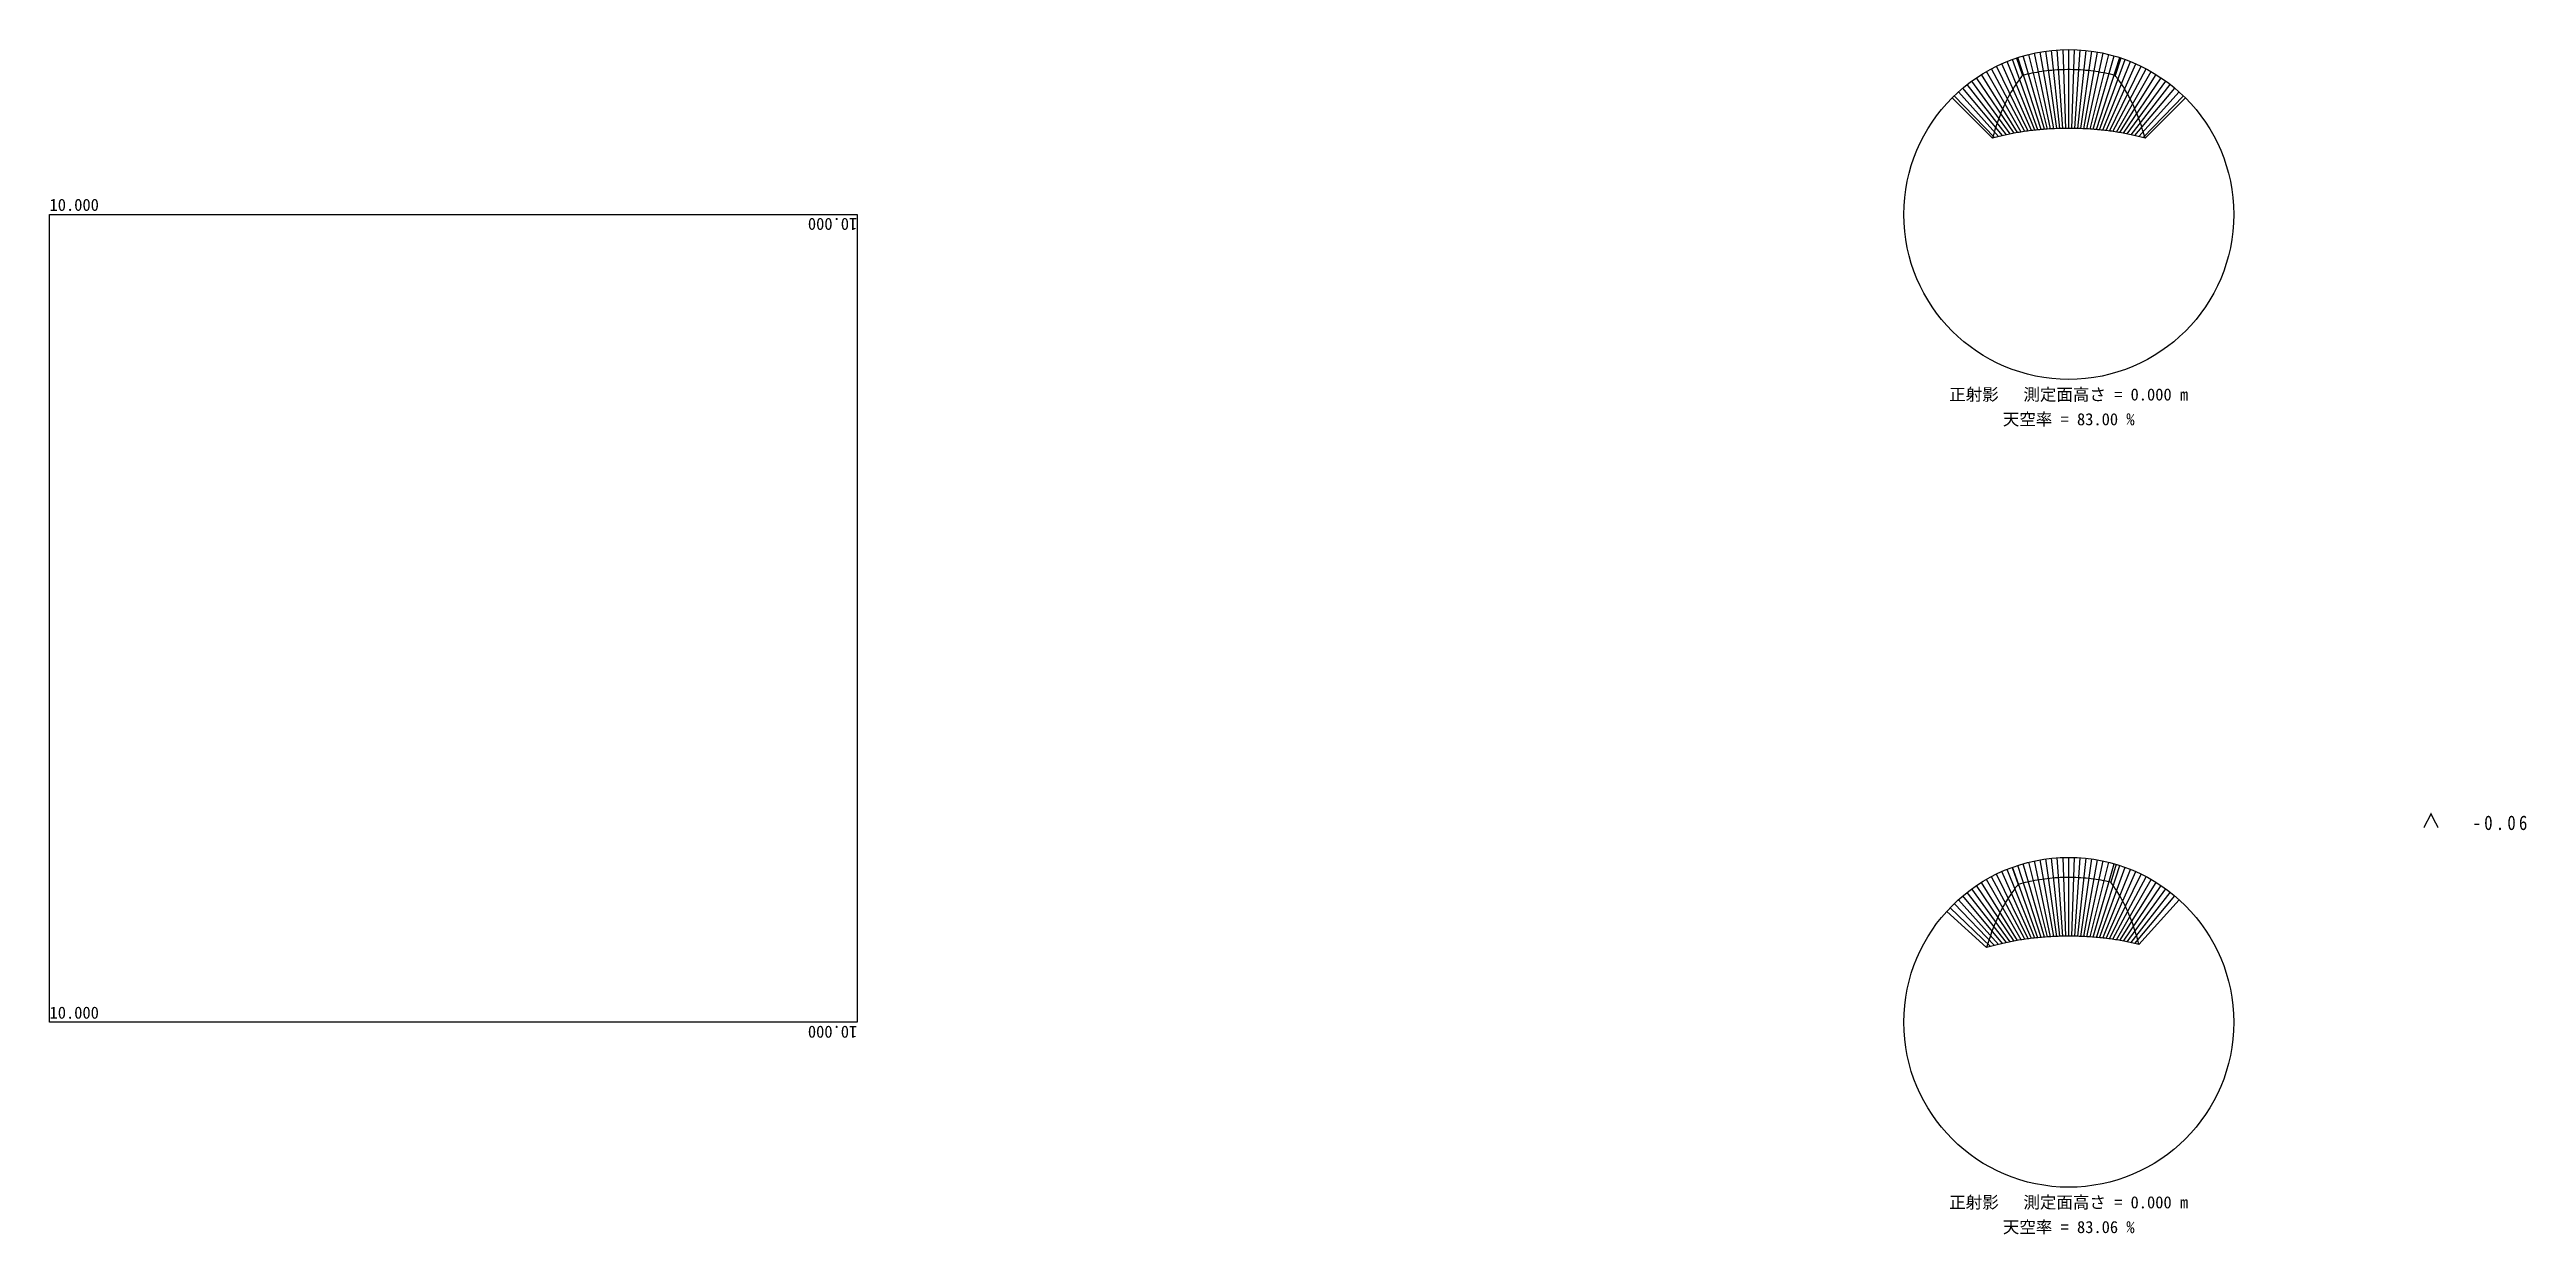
# Model space of a CAD drawing. Units: millimetres at full size, sheet at 1:100. Extents: x -9429 to 28122, y -12828 to 5133.
import ezdxf
from ezdxf.enums import TextEntityAlignment as Align

# ---------------------------------------------------------------- set-up
doc = ezdxf.new("R2010")
doc.units = ezdxf.units.MM
doc.header["$LTSCALE"] = 100
doc.layers.add('0-0', color=4, linetype='Continuous')
doc.styles.add('ＭＳ ゴシック', font='')
doc.styles.get('ＭＳ ゴシック').set_extended_font_data('MS Gothic')

msp = doc.modelspace()

# ---------------------------------------------------------------- linework, layer by layer
at = {"layer": '0-0'}
for p, q in [((20617.6, 3904.1), (20166.8, 4916.5)), ((20667.6, 3909.9), (20247.2, 4950.6)), ((20716.9, 3915.1), (20328.6, 4981.9)), ((20765.5, 3919.6), (20411.1, 5010.3)), ((20813.5, 3923.6), (20494.6, 5035.8)), ((20860.9, 3927.1), (20578.9, 5058.4)), ((20907.9, 3930.1), (20663.9, 5078)), ((20954.5, 3932.5), (20749.6, 5094.7)), ((21000.7, 3934.5), (20835.7, 5108.3)), ((21046.7, 3936.1), (20922.4, 5119)), ((21092.5, 3937.1), (21009.3, 5126.6)), ((21138.1, 3937.8), (21096.4, 5131.1)), ((21183.7, 3938), (21183.7, 5132.7)), ((21229.3, 3937.8), (21270.9, 5131.1)), ((21274.9, 3937.1), (21358.1, 5126.6)), ((21320.7, 3936.1), (21445, 5119)), ((21366.6, 3934.5), (21531.6, 5108.3)), ((21412.9, 3932.5), (21617.8, 5094.7)), ((21459.4, 3930.1), (21703.5, 5078)), ((21506.4, 3927.1), (21788.5, 5058.4)), ((21553.9, 3923.6), (21872.8, 5035.8)), ((21601.8, 3919.6), (21956.2, 5010.3)), ((21650.4, 3915.1), (22038.7, 4981.9)), ((21699.7, 3909.9), (22120.2, 4950.6)), ((21749.8, 3904.1), (22200.5, 4916.5)), ((20180.4, 3828.3), (19576.7, 4547.8)), ((20239.4, 3841.3), (19644.5, 4602.7)), ((20296.9, 3853.1), (19714.2, 4655.2)), ((20353.2, 3863.9), (19785.7, 4705.2)), ((20408.2, 3873.6), (19858.9, 4752.8)), ((20462.1, 3882.5), (19933.7, 4797.7)), ((20514.9, 3890.4), (20010, 4840)), ((20566.7, 3897.6), (20087.7, 4879.6)), ((21800.7, 3897.6), (22279.6, 4879.6)), ((21852.5, 3890.4), (22357.4, 4840)), ((21905.3, 3882.5), (22433.7, 4797.7)), ((21959.1, 3873.6), (22508.5, 4752.8)), ((22014.2, 3863.9), (22581.7, 4705.2)), ((22070.4, 3853.1), (22653.1, 4655.2)), ((22128, 3841.3), (22722.8, 4602.7)), ((22186.9, 3828.3), (22790.6, 4547.8)), ((20058.1, 3798.2), (19447, 4431)), ((20120, 3814), (19510.8, 4490.5)), ((22247.3, 3814), (22856.5, 4490.5)), ((22309.3, 3798.2), (22920.3, 4431)), ((21046.7, -8308.8), (20922.4, -7125.9)), ((21092.5, -8307.7), (21009.3, -7118.3)), ((21138.1, -8307.1), (21096.4, -7113.8)), ((21183.7, -8306.9), (21183.7, -7112.2)), ((21229.3, -8307.1), (21270.9, -7113.8)), ((21274.9, -8307.7), (21358.1, -7118.3)), ((21320.7, -8308.8), (21445, -7125.9)), ((20408.2, -8371.3), (19858.9, -7492.1)), ((20462.1, -8362.4), (19933.7, -7447.2)), ((20514.9, -8354.5), (20010, -7404.9)), ((20566.7, -8347.3), (20087.7, -7365.3)), ((20617.6, -8340.8), (20166.8, -7328.4)), ((20667.6, -8335), (20247.2, -7294.3)), ((20716.9, -8329.8), (20328.6, -7263)), ((20765.5, -8325.3), (20411.1, -7234.6)), ((20813.5, -8321.3), (20494.6, -7209.1)), ((20860.9, -8317.8), (20578.9, -7186.5)), ((20907.9, -8314.8), (20663.9, -7166.9)), ((20954.5, -8312.4), (20749.6, -7150.2)), ((21000.7, -8310.4), (20835.7, -7136.6)), ((21366.6, -8310.4), (21531.6, -7136.6)), ((21412.9, -8312.4), (21617.8, -7150.2)), ((21459.4, -8314.8), (21703.5, -7166.9)), ((21506.4, -8317.8), (21788.5, -7186.5)), ((21553.9, -8321.3), (21872.8, -7209.1)), ((21601.8, -8325.3), (21956.2, -7234.6)), ((21650.4, -8329.8), (22038.7, -7263)), ((21699.7, -8335), (22120.2, -7294.3)), ((21749.8, -8340.8), (22200.5, -7328.4)), ((21800.6, -8347.3), (22279.6, -7365.3)), ((21852.5, -8354.5), (22357.4, -7404.9)), ((21905.3, -8362.4), (22433.7, -7447.2)), ((21959.1, -8371.3), (22508.5, -7492.1)), ((19994.6, -8464), (19385.3, -7875.6)), ((20058.1, -8446.7), (19447, -7813.9)), ((20120, -8430.9), (19510.8, -7754.4)), ((20180.4, -8416.6), (19576.7, -7697.1)), ((20239.4, -8403.6), (19644.5, -7642.2)), ((20296.9, -8391.7), (19714.2, -7589.7)), ((20353.2, -8381), (19785.7, -7539.7)), ((22014.2, -8381), (22581.7, -7539.7)), ((22070.4, -8391.7), (22653.1, -7589.7)), ((22128, -8403.6), (22722.8, -7642.2)), ((22186.9, -8416.6), (22790.6, -7697.1))]:
    msp.add_line(p, q, dxfattribs=at)
at = {"layer": '0-0', "color": 7}
for p, q in [((20393.1, 5004.4), (20481.3, 4739.9)), ((21974.2, 5004.4), (21886.1, 4739.9)), ((19415.9, 4400.4), (20026.5, 3789.8)), ((20323, -7265.1), (20417.3, -7522.3)), ((21902, -7217.7), (21820.6, -7489)), ((19333.8, -7930.6), (19938.5, -8480.3))]:
    msp.add_line(p, q, dxfattribs=at)
for points in [[(20481.3, 4739.9), (20468.8, 4724.4), (20455.9, 4708.1), (20442.7, 4690.9), (20429.1, 4672.7), (20415.2, 4653.5), (20400.8, 4633.2), (20386.1, 4611.8), (20371, 4589.1), (20355.5, 4565.1), (20339.6, 4539.7), (20323.3, 4512.8), (20306.6, 4484.3), (20289.5, 4454.1), (20272.1, 4422.1), (20254.3, 4388.2), (20236.1, 4352.2), (20217.7, 4314.2), (20199, 4273.8), (20180, 4231.1), (20160.8, 4185.9), (20141.5, 4138), (20122.1, 4087.4), (20102.6, 4034), (20083.3, 3977.6), (20064.1, 3918.1), (20045.1, 3855.5), (20026.5, 3789.8)], [(21886.1, 4739.9), (21850.9, 4748.7), (21815.3, 4757.1), (21779.2, 4765.1), (21742.8, 4772.7), (21706, 4779.9), (21668.8, 4786.6), (21631.3, 4792.8), (21593.5, 4798.6), (21555.3, 4803.9), (21516.9, 4808.7), (21478.3, 4813), (21439.5, 4816.8), (21400.4, 4820.1), (21361.3, 4822.8), (21321.9, 4825), (21282.5, 4826.6), (21243, 4827.7), (21203.5, 4828.3), (21163.9, 4828.3), (21124.3, 4827.7), (21084.8, 4826.6), (21045.4, 4825), (21006.1, 4822.8), (20966.9, 4820.1), (20927.9, 4816.8), (20889, 4813), (20850.4, 4808.7), (20812, 4803.9), (20773.9, 4798.6), (20736.1, 4792.8), (20698.6, 4786.6), (20661.4, 4779.9), (20624.6, 4772.7), (20588.1, 4765.1), (20552.1, 4757.1), (20516.5, 4748.7), (20481.3, 4739.9)], [(22340.8, 3789.8), (22322.2, 3855.5), (22303.3, 3918.1), (22284.1, 3977.6), (22264.7, 4034), (22245.3, 4087.4), (22225.9, 4138), (22206.5, 4185.9), (22187.4, 4231.1), (22168.4, 4273.8), (22149.7, 4314.2), (22131.2, 4352.2), (22113.1, 4388.2), (22095.3, 4422.1), (22077.8, 4454.1), (22060.8, 4484.3), (22044.1, 4512.8), (22027.8, 4539.7), (22011.9, 4565.1), (21996.3, 4589.1), (21981.2, 4611.8), (21966.5, 4633.2), (21952.2, 4653.5), (21938.2, 4672.7), (21924.6, 4690.9), (21911.4, 4708.1), (21898.6, 4724.4), (21886.1, 4739.9)], [(22951.4, 4400.4), (22340.8, 3789.8), (22320.7, 3795.2), (22300.3, 3800.6), (22279.6, 3805.9), (22258.6, 3811.2), (22237.4, 3816.4), (22215.8, 3821.6), (22194, 3826.7), (22171.9, 3831.7), (22149.5, 3836.7), (22126.9, 3841.6), (22104, 3846.4), (22080.8, 3851.1), (22057.3, 3855.7), (22033.6, 3860.3), (22009.6, 3864.7), (21985.3, 3869.1), (21960.8, 3873.4), (21936.1, 3877.5), (21911.1, 3881.6), (21885.8, 3885.5), (21860.3, 3889.3), (21834.6, 3893), (21808.7, 3896.6), (21782.5, 3900), (21756.2, 3903.3), (21729.6, 3906.5), (21702.9, 3909.6), (21675.9, 3912.5), (21648.8, 3915.2), (21621.5, 3917.9), (21594, 3920.3), (21566.4, 3922.6), (21538.7, 3924.8), (21510.8, 3926.8), (21482.8, 3928.7), (21454.6, 3930.3), (21426.4, 3931.9), (21398.1, 3933.2)], [(20333.8, 3860.3), (20310, 3855.7), (20286.6, 3851.1), (20263.4, 3846.4), (20240.5, 3841.6), (20217.8, 3836.7), (20195.4, 3831.7), (20173.3, 3826.7), (20151.5, 3821.6), (20130, 3816.4), (20108.7, 3811.2), (20087.8, 3805.9), (20067.1, 3800.6), (20046.7, 3795.2), (20026.5, 3789.8)], [(21398.1, 3933.2), (21369.6, 3934.4), (21341.2, 3935.4), (21312.6, 3936.3), (21284, 3937), (21255.4, 3937.5), (21226.7, 3937.8), (21198, 3938), (21169.3, 3938), (21140.6, 3937.8), (21112, 3937.5), (21083.3, 3937), (21054.7, 3936.3), (21026.2, 3935.4), (20997.7, 3934.4), (20969.3, 3933.2), (20941, 3931.9), (20912.7, 3930.3), (20884.6, 3928.7), (20856.6, 3926.8), (20828.7, 3924.8), (20800.9, 3922.6), (20773.3, 3920.3), (20745.9, 3917.9), (20718.6, 3915.2), (20691.4, 3912.5), (20664.5, 3909.6), (20637.7, 3906.5), (20611.2, 3903.3), (20584.8, 3900), (20558.7, 3896.6), (20532.7, 3893), (20507, 3889.3), (20481.5, 3885.5), (20456.3, 3881.6), (20431.3, 3877.5), (20406.5, 3873.4), (20382, 3869.1), (20357.8, 3864.7), (20333.8, 3860.3)], [(21820.6, -7489), (21784.7, -7481), (21748.3, -7473.3), (21711.5, -7466.1), (21674.4, -7459.3), (21636.9, -7453), (21599.1, -7447.1), (21561.1, -7441.7), (21522.7, -7436.9), (21484.1, -7432.5), (21445.3, -7428.6), (21406.3, -7425.3), (21367.1, -7422.5), (21327.8, -7420.2), (21288.4, -7418.5), (21248.9, -7417.3), (21209.4, -7416.7), (21169.8, -7416.6), (21130.3, -7417.1), (21090.8, -7418.1), (21051.3, -7419.7), (21012, -7421.8), (20972.8, -7424.4), (20933.7, -7427.6), (20894.8, -7431.3), (20856.2, -7435.5), (20817.8, -7440.2), (20779.6, -7445.4), (20741.7, -7451.2), (20704.2, -7457.3), (20666.9, -7464), (20630.1, -7471.1), (20593.6, -7478.6), (20557.5, -7486.6), (20521.8, -7494.9), (20486.5, -7503.7), (20451.7, -7512.8), (20417.3, -7522.3)], [(22247, -8430.8), (22228.5, -8362), (22209.7, -8296.9), (22190.7, -8235.2), (22171.5, -8176.9), (22152.4, -8121.9), (22133.3, -8070.1), (22114.4, -8021.3), (22095.6, -7975.4), (22077.1, -7932.2), (22059, -7891.6), (22041.1, -7853.4), (22023.6, -7817.5), (22006.5, -7783.8), (21989.7, -7752.1), (21973.4, -7722.2), (21957.5, -7694.2), (21942, -7667.8), (21926.9, -7642.9), (21912.3, -7619.5), (21898, -7597.5), (21884.1, -7576.7), (21870.7, -7557.1), (21857.6, -7538.6), (21844.9, -7521.1), (21832.6, -7504.6), (21820.6, -7489)], [(20417.3, -7522.3), (20404.4, -7537.6), (20391.2, -7553.8), (20377.6, -7570.8), (20363.6, -7588.7), (20349.3, -7607.5), (20334.6, -7627.4), (20319.6, -7648.3), (20304.1, -7670.4), (20288.3, -7693.7), (20272.2, -7718.2), (20255.6, -7744.1), (20238.7, -7771.5), (20221.5, -7800.3), (20203.9, -7830.8), (20186, -7863), (20167.7, -7897), (20149.2, -7932.9), (20130.4, -7970.7), (20111.3, -8010.7), (20092.1, -8052.9), (20072.8, -8097.4), (20053.3, -8144.2), (20033.8, -8193.6), (20014.3, -8245.5), (19995, -8300.1), (19975.8, -8357.4), (19957, -8417.4), (19938.5, -8480.3)], [(22856.1, -7754), (22247, -8430.8), (22225.3, -8425.6), (22203.4, -8420.4), (22181.2, -8415.3), (22158.6, -8410.2), (22135.9, -8405.3), (22112.8, -8400.4), (22089.4, -8395.5), (22065.8, -8390.8), (22041.9, -8386.2), (22017.7, -8381.7), (21993.3, -8377.2), (21968.6, -8372.9), (21943.7, -8368.6), (21918.4, -8364.5), (21893, -8360.5), (21867.3, -8356.6), (21841.4, -8352.8), (21815.2, -8349.2), (21788.8, -8345.7), (21762.2, -8342.3), (21735.4, -8339), (21708.4, -8335.9), (21681.2, -8333), (21653.8, -8330.1), (21626.2, -8327.5), (21598.5, -8325), (21570.6, -8322.6), (21542.5, -8320.4), (21514.3, -8318.3), (21486, -8316.4), (21457.6, -8314.7), (21429.1, -8313.2), (21400.4, -8311.8), (21371.7, -8310.6), (21342.9, -8309.5), (21314, -8308.6), (21285.1, -8307.9), (21256.2, -8307.4)], [(20208.7, -8410.2), (20186.2, -8415.3), (20164, -8420.4), (20142, -8425.6), (20120.4, -8430.8), (20099, -8436.1), (20078, -8441.5), (20057.2, -8446.9), (20036.7, -8452.4), (20016.5, -8457.9), (19996.6, -8463.4), (19976.9, -8469), (19957.6, -8474.6), (19938.5, -8480.3)], [(21256.2, -8307.4), (21227.2, -8307.1), (21198.2, -8306.9), (21169.2, -8306.9), (21140.2, -8307.1), (21111.2, -8307.4), (21082.2, -8307.9), (21053.3, -8308.6), (21024.5, -8309.5), (20995.7, -8310.6), (20966.9, -8311.8), (20938.3, -8313.2), (20909.8, -8314.7), (20881.3, -8316.4), (20853, -8318.3), (20824.8, -8320.4), (20796.8, -8322.6), (20768.9, -8325), (20741.1, -8327.5), (20713.6, -8330.1), (20686.2, -8333), (20659, -8335.9), (20632, -8339), (20605.1, -8342.3), (20578.5, -8345.7), (20552.1, -8349.2), (20526, -8352.8), (20500.1, -8356.6), (20474.4, -8360.5), (20448.9, -8364.5), (20423.7, -8368.6), (20398.7, -8372.9), (20374, -8377.2), (20349.6, -8381.7), (20325.4, -8386.2), (20301.5, -8390.8), (20277.9, -8395.5), (20254.6, -8400.4), (20231.5, -8405.3), (20208.7, -8410.2)]]:
    msp.add_lwpolyline(points, dxfattribs=at)
msp.add_lwpolyline([(-9428.6, 2632.7), (2816.3, 2632.7), (2816.3, -9612.2), (-9428.6, -9612.2)], close=True, dxfattribs=at)
for centre in [(21183.7, 2632.7), (21183.7, -9612.2)]:
    msp.add_circle(centre, 2500, dxfattribs=at)

# ---------------------------------------------------------------- texts
at = {"layer": '0-0', "color": 2, "style": 'ＭＳ ゴシック'}
for p in [(-9428.6, 2632.7), (-9428.6, -9612.2)]:
    msp.add_text('10.000', height=183.3, dxfattribs=at).set_placement(p, align=Align.BOTTOM_LEFT)
for p in [(2816.3, 2632.7), (2816.3, -9612.2)]:
    msp.add_text('10.000', height=183.3, rotation=180, dxfattribs=at).set_placement(p, align=Align.BOTTOM_LEFT)
at = {"layer": '0-0', "style": 'ＭＳ ゴシック'}
for s, p in [('正射影 \u3000測定面高さ = 0.000 m', (19371.2, -242.3)), ('天空率 = 83.00 %', (20183.7, -617.3)), ('正射影 \u3000測定面高さ = 0.000 m', (19371.2, -12487.2)), ('天空率 = 83.06 %', (20183.7, -12862.2))]:
    msp.add_text(s, height=183.3, dxfattribs=at).set_placement(p, align=Align.BOTTOM_LEFT)
at = {"layer": '0-0', "color": 1, "style": 'ＭＳ ゴシック'}
msp.add_text('＜', height=219.9, rotation=270, dxfattribs=at).set_placement((26496.1, -6401), align=Align.BOTTOM_LEFT)
at = {"layer": '0-0', "color": 1, "insert": (27306.1, -6701), "char_height": 219.9, "attachment_point": 7, "style": 'ＭＳ ゴシック'}
msp.add_mtext('\\T1.38;\\W0.85;-0.06', dxfattribs=at)

doc.saveas('drawing.dxf')
